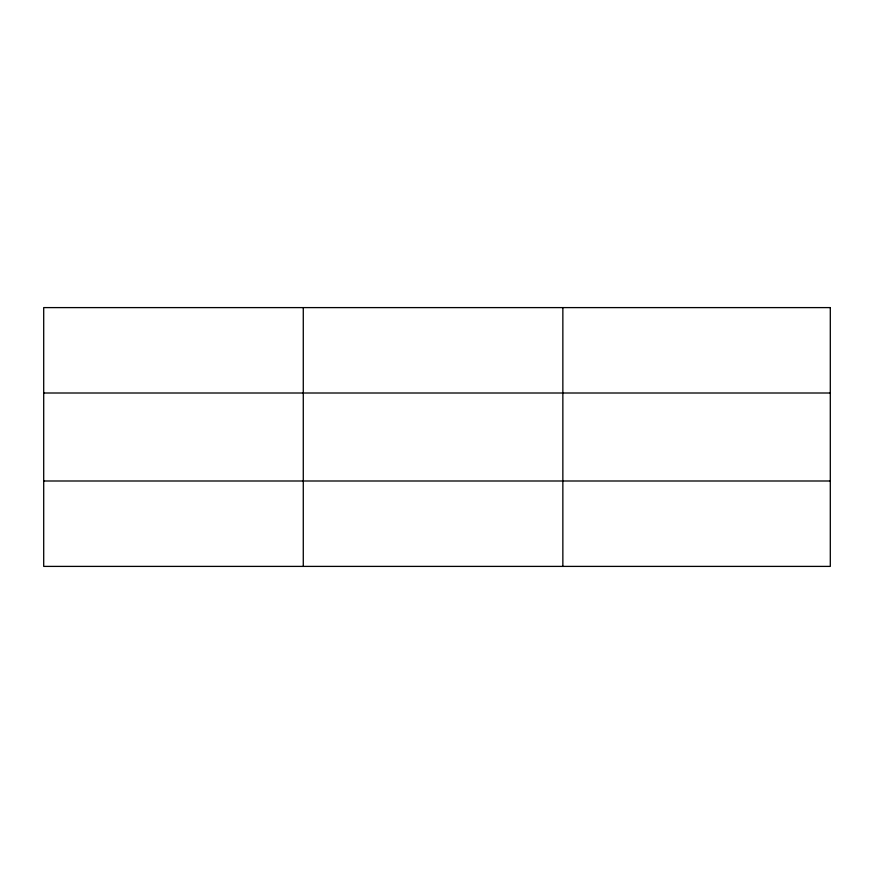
<?xml version="1.0" encoding="UTF-8"?>
<svg xmlns="http://www.w3.org/2000/svg" width="874" height="874" viewBox="0 0 874 874"><rect width="100%" height="100%" fill="white"/><g stroke="black" fill="none" stroke-linecap="round" stroke-linejoin="round"><path stroke-width="1.31" d="M303.278 566.396L303.278 307.604M562.856 566.396L562.856 307.604M43.7 393.005L830.3 393.005M43.7 480.995L830.3 480.995M830.3 307.604L830.3 566.396L43.7 566.396L43.7 307.604L830.3 307.604"/></g></svg>
